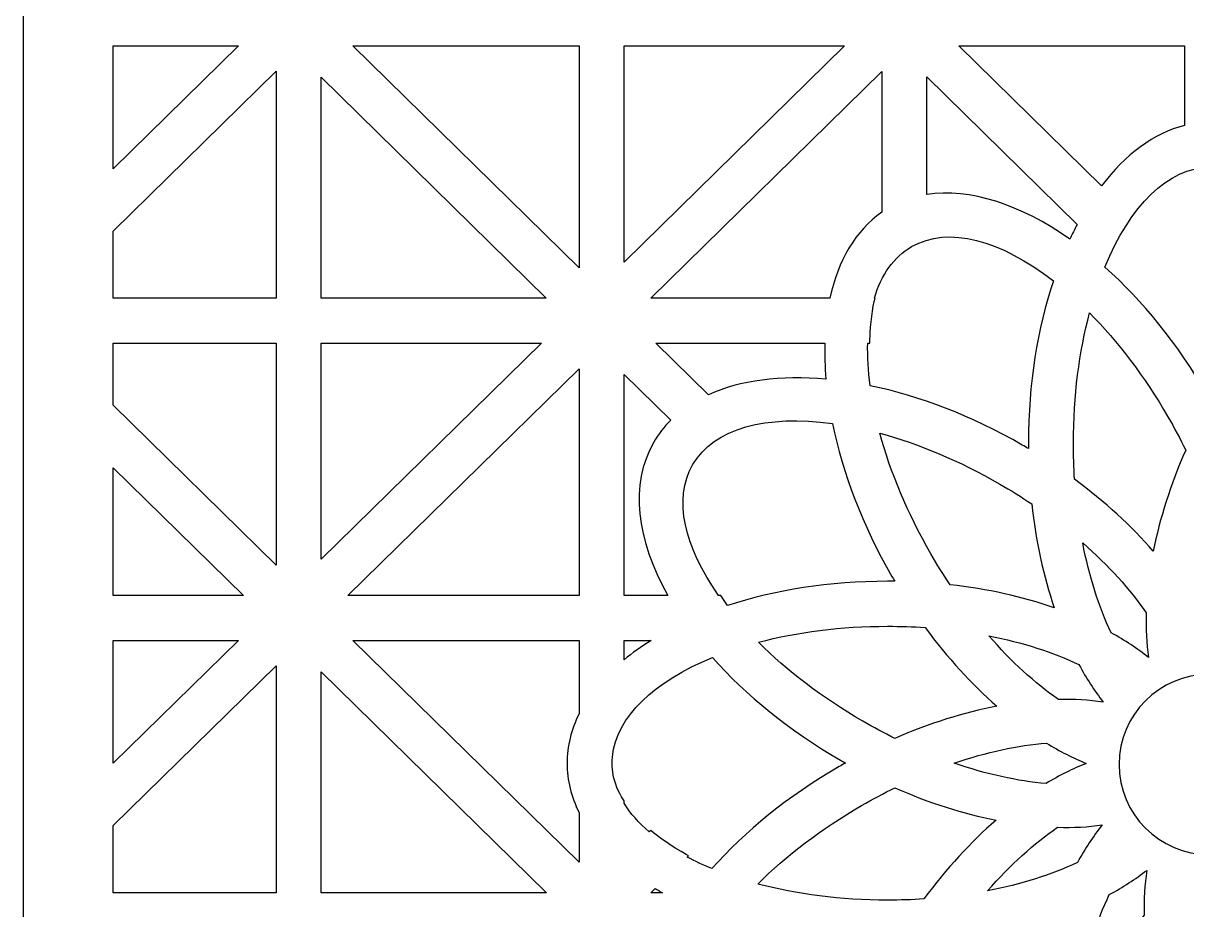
# Model space of a CAD drawing. Header units: centimetres. Extents: x -27 to -22.3, y -9 to 9.
# Drawn here: x -26.999 to -24.695, y -1.763 to -0.008 of the extents above; entities that cross this region are included whole.
import ezdxf

# ---------------------------------------------------------------- set-up
doc = ezdxf.new("R2010")
doc.units = ezdxf.units.CM
doc.header["$MEASUREMENT"] = 0
doc.layers.add('layer 1', color=7, linetype='Continuous')

msp = doc.modelspace()

# ---------------------------------------------------------------- linework, layer by layer
at = {"layer": 'layer 1', "color": 250, "lineweight": 30}
for points, knots in [([(-22.33552, 9.00076), (-22.33552, 9.00076), (-22.33552, 8.81208), (-22.33552, 8.81208), (-22.33552, 8.81208), (-22.33552, 8.81208), (-22.33552, 8.68847), (-22.33552, 8.68847), (-22.33552, 8.68847), (-22.33552, 8.68847), (-22.33552, 7.78426), (-22.33552, 7.78426), (-22.33552, 7.78426), (-22.33552, 7.78426), (-22.33552, 7.66065), (-22.33552, 7.66065), (-22.33552, 7.66065), (-22.33552, 7.66065), (-22.33552, 7.635), (-22.33552, 7.635), (-22.33552, 7.635), (-22.33552, 7.635), (-22.33552, 7.51139), (-22.33552, 7.51139), (-22.33552, 7.51139), (-22.33552, 7.51139), (-22.33552, 6.60718), (-22.33552, 6.60718), (-22.33552, 6.60718), (-22.33552, 6.60718), (-22.33552, 6.48357), (-22.33552, 6.48357), (-22.33552, 6.48357), (-22.33552, 6.48357), (-22.33552, 6.45792), (-22.33552, 6.45792), (-22.33552, 6.45792), (-22.33552, 6.45792), (-22.33552, 6.33431), (-22.33552, 6.33431), (-22.33552, 6.33431), (-22.33552, 6.33431), (-22.33552, 5.4301), (-22.33552, 5.4301), (-22.33552, 5.4301), (-22.33552, 5.4301), (-22.33552, 5.30649), (-22.33552, 5.30649), (-22.33552, 5.30649), (-22.33552, 5.30649), (-22.33552, 5.28084), (-22.33552, 5.28084), (-22.33552, 5.28084), (-22.33552, 5.28084), (-22.33552, 5.15723), (-22.33552, 5.15723), (-22.33552, 5.15723), (-22.33552, 5.15723), (-22.33552, 4.25302), (-22.33552, 4.25302), (-22.33552, 4.25302), (-22.33552, 4.25302), (-22.33552, 4.12941), (-22.33552, 4.12941), (-22.33552, 4.12941), (-22.33552, 4.12941), (-22.33552, 4.10376), (-22.33552, 4.10376), (-22.33552, 4.10376), (-22.33552, 4.10376), (-22.33552, 3.98015), (-22.33552, 3.98015), (-22.33552, 3.98015), (-22.33552, 3.98015), (-22.33552, 3.07594), (-22.33552, 3.07594), (-22.33552, 3.07594), (-22.33552, 3.07594), (-22.33552, 2.95233), (-22.33552, 2.95233), (-22.33552, 2.95233), (-22.33552, 2.95233), (-22.33552, 2.92668), (-22.33552, 2.92668), (-22.33552, 2.92668), (-22.33552, 2.92668), (-22.33552, 2.80307), (-22.33552, 2.80307), (-22.33552, 2.80307), (-22.33552, 2.80307), (-22.33552, 1.89886), (-22.33552, 1.89886), (-22.33552, 1.89886), (-22.33552, 1.89886), (-22.33552, 1.77525), (-22.33552, 1.77525), (-22.33552, 1.77525), (-22.33552, 1.77525), (-22.33552, 1.7496), (-22.33552, 1.7496), (-22.33552, 1.7496), (-22.33552, 1.7496), (-22.33552, 1.62599), (-22.33552, 1.62599), (-22.33552, 1.62599), (-22.33552, 1.62599), (-22.33552, 0.72178), (-22.33552, 0.72178), (-22.33552, 0.72178), (-22.33552, 0.72178), (-22.33552, 0.59817), (-22.33552, 0.59817), (-22.33552, 0.59817), (-22.33552, 0.59817), (-22.33552, 0.57252), (-22.33552, 0.57252), (-22.33552, 0.57252), (-22.33552, 0.57252), (-22.33552, 0.44891), (-22.33552, 0.44891), (-22.33552, 0.44891), (-22.33552, 0.44891), (-22.33552, -0.4553), (-22.33552, -0.4553), (-22.33552, -0.4553), (-22.33552, -0.4553), (-22.33552, -0.57891), (-22.33552, -0.57891), (-22.33552, -0.57891), (-22.33552, -0.57891), (-22.33552, -0.60456), (-22.33552, -0.60456), (-22.33552, -0.60456), (-22.33552, -0.60456), (-22.33552, -0.72817), (-22.33552, -0.72817), (-22.33552, -0.72817), (-22.33552, -0.72817), (-22.33552, -1.63238), (-22.33552, -1.63238), (-22.33552, -1.63238), (-22.33552, -1.63238), (-22.33552, -1.75599), (-22.33552, -1.75599), (-22.33552, -1.75599), (-22.33552, -1.75599), (-22.33552, -1.78164), (-22.33552, -1.78164), (-22.33552, -1.78164), (-22.33552, -1.78164), (-22.33552, -1.90525), (-22.33552, -1.90525), (-22.33552, -1.90525), (-22.33552, -1.90525), (-22.33552, -2.80946), (-22.33552, -2.80946), (-22.33552, -2.80946), (-22.33552, -2.80946), (-22.33552, -2.93307), (-22.33552, -2.93307), (-22.33552, -2.93307), (-22.33552, -2.93307), (-22.33552, -2.95872), (-22.33552, -2.95872), (-22.33552, -2.95872), (-22.33552, -2.95872), (-22.33552, -3.08233), (-22.33552, -3.08233), (-22.33552, -3.08233), (-22.33552, -3.08233), (-22.33552, -3.98654), (-22.33552, -3.98654), (-22.33552, -3.98654), (-22.33552, -3.98654), (-22.33552, -4.11015), (-22.33552, -4.11015), (-22.33552, -4.11015), (-22.33552, -4.11015), (-22.33552, -4.1358), (-22.33552, -4.1358), (-22.33552, -4.1358), (-22.33552, -4.1358), (-22.33552, -4.25941), (-22.33552, -4.25941), (-22.33552, -4.25941), (-22.33552, -4.25941), (-22.33552, -5.16362), (-22.33552, -5.16362), (-22.33552, -5.16362), (-22.33552, -5.16362), (-22.33552, -5.28723), (-22.33552, -5.28723), (-22.33552, -5.28723), (-22.33552, -5.28723), (-22.33552, -5.31288), (-22.33552, -5.31288), (-22.33552, -5.31288), (-22.33552, -5.31288), (-22.33552, -5.43649), (-22.33552, -5.43649), (-22.33552, -5.43649), (-22.33552, -5.43649), (-22.33552, -6.3407), (-22.33552, -6.3407), (-22.33552, -6.3407), (-22.33552, -6.3407), (-22.33552, -6.46431), (-22.33552, -6.46431), (-22.33552, -6.46431), (-22.33552, -6.46431), (-22.33552, -6.48996), (-22.33552, -6.48996), (-22.33552, -6.48996), (-22.33552, -6.48996), (-22.33552, -6.61357), (-22.33552, -6.61357), (-22.33552, -6.61357), (-22.33552, -6.61357), (-22.33552, -7.51778), (-22.33552, -7.51778), (-22.33552, -7.51778), (-22.33552, -7.51778), (-22.33552, -7.64139), (-22.33552, -7.64139), (-22.33552, -7.64139), (-22.33552, -7.64139), (-22.33552, -7.66704), (-22.33552, -7.66704), (-22.33552, -7.66704), (-22.33552, -7.66704), (-22.33552, -7.79065), (-22.33552, -7.79065), (-22.33552, -7.79065), (-22.33552, -7.79065), (-22.33552, -8.69486), (-22.33552, -8.69486), (-22.33552, -8.69486), (-22.33552, -8.69486), (-22.33552, -8.81847), (-22.33552, -8.81847), (-22.33552, -8.81847), (-22.33552, -8.81847), (-22.33552, -9.00022), (-22.33552, -9.00022), (-22.33552, -9.00022), (-22.33552, -9.00022), (-23.22426, -9.00022), (-23.22426, -9.00022), (-23.22426, -9.00022), (-23.22426, -9.00022), (-23.35029, -9.00022), (-23.35029, -9.00022), (-23.35029, -9.00022), (-23.35029, -9.00022), (-23.56871, -9.00022), (-23.56871, -9.00022), (-23.56871, -9.00022), (-23.56871, -9.00022), (-23.69473, -9.00022), (-23.69473, -9.00022), (-23.69473, -9.00022), (-23.69473, -9.00022), (-24.42433, -9.00022), (-24.42433, -9.00022), (-24.42433, -9.00022), (-24.42433, -9.00022), (-24.55035, -9.00022), (-24.55035, -9.00022), (-24.55035, -9.00022), (-24.55035, -9.00022), (-24.76877, -9.00022), (-24.76877, -9.00022), (-24.76877, -9.00022), (-24.76877, -9.00022), (-24.8948, -9.00022), (-24.8948, -9.00022), (-24.8948, -9.00022), (-24.8948, -9.00022), (-25.62439, -9.00022), (-25.62439, -9.00022), (-25.62439, -9.00022), (-25.62439, -9.00022), (-25.75042, -9.00022), (-25.75042, -9.00022), (-25.75042, -9.00022), (-25.75042, -9.00022), (-25.96884, -9.00022), (-25.96884, -9.00022), (-25.96884, -9.00022), (-25.96884, -9.00022), (-26.09487, -9.00022), (-26.09487, -9.00022), (-26.09487, -9.00022), (-26.09487, -9.00022), (-26.99914, -9.00022), (-26.99914, -9.00022), (-26.99914, -9.00022), (-26.99914, -9.00022), (-26.99914, -8.8337), (-26.99914, -8.8337), (-26.99914, -8.8337), (-26.99914, -8.8337), (-26.99914, -8.71009), (-26.99914, -8.71009), (-26.99914, -8.71009), (-26.99914, -8.71009), (-26.99914, -7.77541), (-26.99914, -7.77541), (-26.99914, -7.77541), (-26.99914, -7.77541), (-26.99914, -7.53301), (-26.99914, -7.53301), (-26.99914, -7.53301), (-26.99914, -7.53301), (-26.99914, -6.59833), (-26.99914, -6.59833), (-26.99914, -6.59833), (-26.99914, -6.59833), (-26.99914, -6.35593), (-26.99914, -6.35593), (-26.99914, -6.35593), (-26.99914, -6.35593), (-26.99914, -5.42125), (-26.99914, -5.42125), (-26.99914, -5.42125), (-26.99914, -5.42125), (-26.99914, -5.17885), (-26.99914, -5.17885), (-26.99914, -5.17885), (-26.99914, -5.17885), (-26.99914, -4.24417), (-26.99914, -4.24417), (-26.99914, -4.24417), (-26.99914, -4.24417), (-26.99914, -4.00177), (-26.99914, -4.00177), (-26.99914, -4.00177), (-26.99914, -4.00177), (-26.99914, -3.06709), (-26.99914, -3.06709), (-26.99914, -3.06709), (-26.99914, -3.06709), (-26.99914, -2.82469), (-26.99914, -2.82469), (-26.99914, -2.82469), (-26.99914, -2.82469), (-26.99914, -1.89001), (-26.99914, -1.89001), (-26.99914, -1.89001), (-26.99914, -1.89001), (-26.99914, -1.64761), (-26.99914, -1.64761), (-26.99914, -1.64761), (-26.99914, -1.64761), (-26.99914, -0.71293), (-26.99914, -0.71293), (-26.99914, -0.71293), (-26.99914, -0.71293), (-26.99914, -0.47053), (-26.99914, -0.47053), (-26.99914, -0.47053), (-26.99914, -0.47053), (-26.99914, 0.46415), (-26.99914, 0.46415), (-26.99914, 0.46415), (-26.99914, 0.46415), (-26.99914, 0.70655), (-26.99914, 0.70655), (-26.99914, 0.70655), (-26.99914, 0.70655), (-26.99914, 1.64123), (-26.99914, 1.64123), (-26.99914, 1.64123), (-26.99914, 1.64123), (-26.99914, 1.88363), (-26.99914, 1.88363), (-26.99914, 1.88363), (-26.99914, 1.88363), (-26.99914, 2.81831), (-26.99914, 2.81831), (-26.99914, 2.81831), (-26.99914, 2.81831), (-26.99914, 3.06071), (-26.99914, 3.06071), (-26.99914, 3.06071), (-26.99914, 3.06071), (-26.99914, 3.99539), (-26.99914, 3.99539), (-26.99914, 3.99539), (-26.99914, 3.99539), (-26.99914, 4.23779), (-26.99914, 4.23779), (-26.99914, 4.23779), (-26.99914, 4.23779), (-26.99914, 5.17247), (-26.99914, 5.17247), (-26.99914, 5.17247), (-26.99914, 5.17247), (-26.99914, 5.41487), (-26.99914, 5.41487), (-26.99914, 5.41487), (-26.99914, 5.41487), (-26.99914, 6.34955), (-26.99914, 6.34955), (-26.99914, 6.34955), (-26.99914, 6.34955), (-26.99914, 6.59195), (-26.99914, 6.59195), (-26.99914, 6.59195), (-26.99914, 6.59195), (-26.99914, 7.52663), (-26.99914, 7.52663), (-26.99914, 7.52663), (-26.99914, 7.52663), (-26.99914, 7.76903), (-26.99914, 7.76903), (-26.99914, 7.76903), (-26.99914, 7.76903), (-26.99914, 8.70371), (-26.99914, 8.70371), (-26.99914, 8.70371), (-26.99914, 8.70371), (-26.99914, 8.82732), (-26.99914, 8.82732), (-26.99914, 8.82732), (-26.99914, 8.82732), (-26.99914, 9.00076), (-26.99914, 9.00076), (-26.99914, 9.00076), (-26.99914, 9.00076), (-26.10193, 9.00076), (-26.10193, 9.00076), (-26.10193, 9.00076), (-26.10193, 9.00076), (-25.97591, 9.00076), (-25.97591, 9.00076), (-25.97591, 9.00076), (-25.97591, 9.00076), (-25.74335, 9.00076), (-25.74335, 9.00076), (-25.74335, 9.00076), (-25.74335, 9.00076), (-25.61733, 9.00076), (-25.61733, 9.00076), (-25.61733, 9.00076), (-25.61733, 9.00076), (-24.90187, 9.00076), (-24.90187, 9.00076), (-24.90187, 9.00076), (-24.90187, 9.00076), (-24.77584, 9.00076), (-24.77584, 9.00076), (-24.77584, 9.00076), (-24.77584, 9.00076), (-24.54329, 9.00076), (-24.54329, 9.00076), (-24.54329, 9.00076), (-24.54329, 9.00076), (-24.41726, 9.00076), (-24.41726, 9.00076), (-24.41726, 9.00076), (-24.41726, 9.00076), (-23.7018, 9.00076), (-23.7018, 9.00076), (-23.7018, 9.00076), (-23.7018, 9.00076), (-23.57578, 9.00076), (-23.57578, 9.00076), (-23.57578, 9.00076), (-23.57578, 9.00076), (-23.34322, 9.00076), (-23.34322, 9.00076), (-23.34322, 9.00076), (-23.34322, 9.00076), (-23.21719, 9.00076), (-23.21719, 9.00076), (-23.21719, 9.00076), (-23.21719, 9.00076), (-22.33552, 9.00076), (-22.33552, 9.00076)], [0, 0, 0, 0, 0.0082645, 0.0082645, 0.0082645, 0.0082645, 0.0165289, 0.0165289, 0.0165289, 0.0165289, 0.0247934, 0.0247934, 0.0247934, 0.0247934, 0.0330579, 0.0330579, 0.0330579, 0.0330579, 0.0413223, 0.0413223, 0.0413223, 0.0413223, 0.0495868, 0.0495868, 0.0495868, 0.0495868, 0.0578512, 0.0578512, 0.0578512, 0.0578512, 0.0661157, 0.0661157, 0.0661157, 0.0661157, 0.0743802, 0.0743802, 0.0743802, 0.0743802, 0.0826446, 0.0826446, 0.0826446, 0.0826446, 0.0909091, 0.0909091, 0.0909091, 0.0909091, 0.0991736, 0.0991736, 0.0991736, 0.0991736, 0.107438, 0.107438, 0.107438, 0.107438, 0.1157025, 0.1157025, 0.1157025, 0.1157025, 0.1239669, 0.1239669, 0.1239669, 0.1239669, 0.1322314, 0.1322314, 0.1322314, 0.1322314, 0.1404959, 0.1404959, 0.1404959, 0.1404959, 0.1487603, 0.1487603, 0.1487603, 0.1487603, 0.1570248, 0.1570248, 0.1570248, 0.1570248, 0.1652893, 0.1652893, 0.1652893, 0.1652893, 0.1735537, 0.1735537, 0.1735537, 0.1735537, 0.1818182, 0.1818182, 0.1818182, 0.1818182, 0.1900826, 0.1900826, 0.1900826, 0.1900826, 0.1983471, 0.1983471, 0.1983471, 0.1983471, 0.2066116, 0.2066116, 0.2066116, 0.2066116, 0.214876, 0.214876, 0.214876, 0.214876, 0.2231405, 0.2231405, 0.2231405, 0.2231405, 0.231405, 0.231405, 0.231405, 0.231405, 0.2396694, 0.2396694, 0.2396694, 0.2396694, 0.2479339, 0.2479339, 0.2479339, 0.2479339, 0.2561983, 0.2561983, 0.2561983, 0.2561983, 0.2644628, 0.2644628, 0.2644628, 0.2644628, 0.2727273, 0.2727273, 0.2727273, 0.2727273, 0.2809917, 0.2809917, 0.2809917, 0.2809917, 0.2892562, 0.2892562, 0.2892562, 0.2892562, 0.2975207, 0.2975207, 0.2975207, 0.2975207, 0.3057851, 0.3057851, 0.3057851, 0.3057851, 0.3140496, 0.3140496, 0.3140496, 0.3140496, 0.322314, 0.322314, 0.322314, 0.322314, 0.3305785, 0.3305785, 0.3305785, 0.3305785, 0.338843, 0.338843, 0.338843, 0.338843, 0.3471074, 0.3471074, 0.3471074, 0.3471074, 0.3553719, 0.3553719, 0.3553719, 0.3553719, 0.3636364, 0.3636364, 0.3636364, 0.3636364, 0.3719008, 0.3719008, 0.3719008, 0.3719008, 0.3801653, 0.3801653, 0.3801653, 0.3801653, 0.3884298, 0.3884298, 0.3884298, 0.3884298, 0.3966942, 0.3966942, 0.3966942, 0.3966942, 0.4049587, 0.4049587, 0.4049587, 0.4049587, 0.4132231, 0.4132231, 0.4132231, 0.4132231, 0.4214876, 0.4214876, 0.4214876, 0.4214876, 0.4297521, 0.4297521, 0.4297521, 0.4297521, 0.4380165, 0.4380165, 0.4380165, 0.4380165, 0.446281, 0.446281, 0.446281, 0.446281, 0.4545455, 0.4545455, 0.4545455, 0.4545455, 0.4628099, 0.4628099, 0.4628099, 0.4628099, 0.4710744, 0.4710744, 0.4710744, 0.4710744, 0.4793388, 0.4793388, 0.4793388, 0.4793388, 0.4876033, 0.4876033, 0.4876033, 0.4876033, 0.4958678, 0.4958678, 0.4958678, 0.4958678, 0.5041322, 0.5041322, 0.5041322, 0.5041322, 0.5123967, 0.5123967, 0.5123967, 0.5123967, 0.5206612, 0.5206612, 0.5206612, 0.5206612, 0.5289256, 0.5289256, 0.5289256, 0.5289256, 0.5371901, 0.5371901, 0.5371901, 0.5371901, 0.5454545, 0.5454545, 0.5454545, 0.5454545, 0.553719, 0.553719, 0.553719, 0.553719, 0.5619835, 0.5619835, 0.5619835, 0.5619835, 0.5702479, 0.5702479, 0.5702479, 0.5702479, 0.5785124, 0.5785124, 0.5785124, 0.5785124, 0.5867769, 0.5867769, 0.5867769, 0.5867769, 0.5950413, 0.5950413, 0.5950413, 0.5950413, 0.6033058, 0.6033058, 0.6033058, 0.6033058, 0.6115702, 0.6115702, 0.6115702, 0.6115702, 0.6198347, 0.6198347, 0.6198347, 0.6198347, 0.6280992, 0.6280992, 0.6280992, 0.6280992, 0.6363636, 0.6363636, 0.6363636, 0.6363636, 0.6446281, 0.6446281, 0.6446281, 0.6446281, 0.6528926, 0.6528926, 0.6528926, 0.6528926, 0.661157, 0.661157, 0.661157, 0.661157, 0.6694215, 0.6694215, 0.6694215, 0.6694215, 0.677686, 0.677686, 0.677686, 0.677686, 0.6859504, 0.6859504, 0.6859504, 0.6859504, 0.6942149, 0.6942149, 0.6942149, 0.6942149, 0.7024793, 0.7024793, 0.7024793, 0.7024793, 0.7107438, 0.7107438, 0.7107438, 0.7107438, 0.7190083, 0.7190083, 0.7190083, 0.7190083, 0.7272727, 0.7272727, 0.7272727, 0.7272727, 0.7355372, 0.7355372, 0.7355372, 0.7355372, 0.7438017, 0.7438017, 0.7438017, 0.7438017, 0.7520661, 0.7520661, 0.7520661, 0.7520661, 0.7603306, 0.7603306, 0.7603306, 0.7603306, 0.768595, 0.768595, 0.768595, 0.768595, 0.7768595, 0.7768595, 0.7768595, 0.7768595, 0.785124, 0.785124, 0.785124, 0.785124, 0.7933884, 0.7933884, 0.7933884, 0.7933884, 0.8016529, 0.8016529, 0.8016529, 0.8016529, 0.8099174, 0.8099174, 0.8099174, 0.8099174, 0.8181818, 0.8181818, 0.8181818, 0.8181818, 0.8264463, 0.8264463, 0.8264463, 0.8264463, 0.8347107, 0.8347107, 0.8347107, 0.8347107, 0.8429752, 0.8429752, 0.8429752, 0.8429752, 0.8512397, 0.8512397, 0.8512397, 0.8512397, 0.8595041, 0.8595041, 0.8595041, 0.8595041, 0.8677686, 0.8677686, 0.8677686, 0.8677686, 0.8760331, 0.8760331, 0.8760331, 0.8760331, 0.8842975, 0.8842975, 0.8842975, 0.8842975, 0.892562, 0.892562, 0.892562, 0.892562, 0.9008264, 0.9008264, 0.9008264, 0.9008264, 0.9090909, 0.9090909, 0.9090909, 0.9090909, 0.9173554, 0.9173554, 0.9173554, 0.9173554, 0.9256198, 0.9256198, 0.9256198, 0.9256198, 0.9338843, 0.9338843, 0.9338843, 0.9338843, 0.9421488, 0.9421488, 0.9421488, 0.9421488, 0.9504132, 0.9504132, 0.9504132, 0.9504132, 0.9586777, 0.9586777, 0.9586777, 0.9586777, 0.9669421, 0.9669421, 0.9669421, 0.9669421, 0.9752066, 0.9752066, 0.9752066, 0.9752066, 0.9834711, 0.9834711, 0.9834711, 0.9834711, 1, 1, 1, 1]), ([(-26.82091, -0.29572), (-26.82091, -0.29572), (-26.57274, -0.0523), (-26.57274, -0.0523), (-26.57274, -0.0523), (-26.57274, -0.0523), (-26.82091, -0.0523), (-26.82091, -0.0523), (-26.82091, -0.0523), (-26.82091, -0.0523), (-26.82091, -0.29572), (-26.82091, -0.29572)], [0, 0, 0, 0, 0.25, 0.25, 0.25, 0.25, 0.5, 0.5, 0.5, 0.5, 1, 1, 1, 1]), ([(-25.89849, -0.49181), (-25.89849, -0.49181), (-25.89849, -0.0523), (-25.89849, -0.0523), (-25.89849, -0.0523), (-25.89849, -0.0523), (-26.34658, -0.0523), (-26.34658, -0.0523), (-26.34658, -0.0523), (-26.34658, -0.0523), (-25.89849, -0.49181), (-25.89849, -0.49181)], [0, 0, 0, 0, 0.25, 0.25, 0.25, 0.25, 0.5, 0.5, 0.5, 0.5, 1, 1, 1, 1]), ([(-25.80938, -0.0523), (-25.80938, -0.0523), (-25.80938, -0.48064), (-25.80938, -0.48064), (-25.80938, -0.48064), (-25.80938, -0.48064), (-25.37267, -0.0523), (-25.37267, -0.0523), (-25.37267, -0.0523), (-25.37267, -0.0523), (-25.80938, -0.0523), (-25.80938, -0.0523)], [0, 0, 0, 0, 0.25, 0.25, 0.25, 0.25, 0.5, 0.5, 0.5, 0.5, 1, 1, 1, 1]), ([(-24.86368, -0.32972), (-24.81641, -0.26747), (-24.7602, -0.22518), (-24.69905, -0.20997), (-24.69905, -0.20997), (-24.69905, -0.20997), (-24.69905, -0.0523), (-24.69905, -0.0523), (-24.69905, -0.0523), (-24.69905, -0.0523), (-25.14652, -0.0523), (-25.14652, -0.0523), (-25.14652, -0.0523), (-25.14652, -0.0523), (-24.86368, -0.32972), (-24.86368, -0.32972)], [0, 0, 0, 0, 0.2, 0.2, 0.2, 0.2, 0.4, 0.4, 0.4, 0.4, 0.6, 0.6, 0.6, 0.6, 1, 1, 1, 1]), ([(-26.82091, -0.55186), (-26.82091, -0.55186), (-26.49821, -0.55186), (-26.49821, -0.55186), (-26.49821, -0.55186), (-26.49821, -0.55186), (-26.49821, -0.10281), (-26.49821, -0.10281), (-26.49821, -0.10281), (-26.49821, -0.10281), (-26.82091, -0.41933), (-26.82091, -0.41933), (-26.82091, -0.41933), (-26.82091, -0.41933), (-26.82091, -0.55186), (-26.82091, -0.55186)], [0, 0, 0, 0, 0.2, 0.2, 0.2, 0.2, 0.4, 0.4, 0.4, 0.4, 0.6, 0.6, 0.6, 0.6, 1, 1, 1, 1]), ([(-26.4091, -0.11459), (-26.4091, -0.11459), (-26.4091, -0.55186), (-26.4091, -0.55186), (-26.4091, -0.55186), (-26.4091, -0.55186), (-25.96329, -0.55186), (-25.96329, -0.55186), (-25.96329, -0.55186), (-25.96329, -0.55186), (-26.4091, -0.11459), (-26.4091, -0.11459)], [0, 0, 0, 0, 0.25, 0.25, 0.25, 0.25, 0.5, 0.5, 0.5, 0.5, 1, 1, 1, 1]), ([(-25.40146, -0.55186), (-25.3855, -0.47783), (-25.35129, -0.41838), (-25.29877, -0.382), (-25.29877, -0.382), (-25.29877, -0.382), (-25.29877, -0.10342), (-25.29877, -0.10342), (-25.29877, -0.10342), (-25.29877, -0.10342), (-25.75597, -0.55186), (-25.75597, -0.55186), (-25.75597, -0.55186), (-25.75597, -0.55186), (-25.40146, -0.55186), (-25.40146, -0.55186)], [0, 0, 0, 0, 0.2, 0.2, 0.2, 0.2, 0.4, 0.4, 0.4, 0.4, 0.6, 0.6, 0.6, 0.6, 1, 1, 1, 1]), ([(-25.20965, -0.34683), (-25.12444, -0.33361), (-25.02426, -0.36643), (-24.9264, -0.43514), (-24.9264, -0.43514), (-24.92174, -0.42517), (-24.9169, -0.41547), (-24.91191, -0.40602), (-24.91191, -0.40602), (-24.91191, -0.40602), (-25.20965, -0.11398), (-25.20965, -0.11398), (-25.20965, -0.11398), (-25.20965, -0.11398), (-25.20965, -0.34683), (-25.20965, -0.34683)], [0, 0, 0, 0, 0.2, 0.2, 0.2, 0.2, 0.4, 0.4, 0.4, 0.4, 0.6, 0.6, 0.6, 0.6, 1, 1, 1, 1]), ([(-24.85699, -0.49032), (-24.78314, -0.55605), (-24.71313, -0.64167), (-24.65488, -0.74256), (-24.65488, -0.74256), (-24.65252, -0.74665), (-24.6502, -0.75075), (-24.6479, -0.75485), (-24.6479, -0.75485), (-24.64604, -0.75155), (-24.64417, -0.74826), (-24.64227, -0.74497), (-24.64227, -0.74497), (-24.58371, -0.64354), (-24.51324, -0.55754), (-24.43895, -0.49166), (-24.43895, -0.49166), (-24.48868, -0.37023), (-24.56398, -0.29281), (-24.64825, -0.29281), (-24.64825, -0.29281), (-24.7322, -0.29281), (-24.80725, -0.36967), (-24.85699, -0.49032)], [0, 0, 0, 0, 0.1428571, 0.1428571, 0.1428571, 0.1428571, 0.2857143, 0.2857143, 0.2857143, 0.2857143, 0.4285714, 0.4285714, 0.4285714, 0.4285714, 0.5714286, 0.5714286, 0.5714286, 0.5714286, 0.7142857, 0.7142857, 0.7142857, 0.7142857, 1, 1, 1, 1]), ([(-25.32179, -0.72543), (-25.22497, -0.74544), (-25.12152, -0.78458), (-25.02064, -0.84282), (-25.02064, -0.84282), (-25.01654, -0.84518), (-25.01249, -0.84758), (-25.00845, -0.84998), (-25.00845, -0.84998), (-25.00848, -0.8462), (-25.00851, -0.84241), (-25.00851, -0.83861), (-25.00851, -0.83861), (-25.00851, -0.72148), (-24.99048, -0.61177), (-24.95908, -0.51757), (-24.95908, -0.51757), (-25.06287, -0.43728), (-25.16679, -0.40788), (-25.23977, -0.45001), (-25.23977, -0.45001), (-25.27533, -0.47054), (-25.29984, -0.50593), (-25.3136, -0.55186), (-25.3136, -0.55186), (-25.3136, -0.55186), (-25.31215, -0.55186), (-25.31215, -0.55186), (-25.31215, -0.55186), (-25.31215, -0.55186), (-25.3137, -0.55853), (-25.3137, -0.55853), (-25.3137, -0.55853), (-25.3137, -0.55853), (-25.31564, -0.56814), (-25.31564, -0.56814), (-25.31564, -0.56814), (-25.31564, -0.56814), (-25.31734, -0.57807), (-25.31734, -0.57807), (-25.31734, -0.57807), (-25.31734, -0.57807), (-25.3188, -0.58831), (-25.3188, -0.58831), (-25.3188, -0.58831), (-25.3188, -0.58831), (-25.32001, -0.59886), (-25.32001, -0.59886), (-25.32001, -0.59886), (-25.32001, -0.59886), (-25.32097, -0.6097), (-25.32097, -0.6097), (-25.32097, -0.6097), (-25.32097, -0.6097), (-25.32167, -0.62082), (-25.32167, -0.62082), (-25.32167, -0.62082), (-25.32167, -0.62082), (-25.32193, -0.62788), (-25.32193, -0.62788), (-25.32193, -0.62788), (-25.32193, -0.62788), (-25.32223, -0.63258), (-25.32223, -0.63258), (-25.32223, -0.63258), (-25.32223, -0.63258), (-25.32255, -0.64097), (-25.32255, -0.64097), (-25.32255, -0.64097), (-25.32255, -0.64097), (-25.32671, -0.64097), (-25.32671, -0.64097), (-25.32671, -0.64097), (-25.32739, -0.66751), (-25.32574, -0.6958), (-25.32179, -0.72543)], [0, 0, 0, 0, 0.05, 0.05, 0.05, 0.05, 0.1, 0.1, 0.1, 0.1, 0.15, 0.15, 0.15, 0.15, 0.2, 0.2, 0.2, 0.2, 0.25, 0.25, 0.25, 0.25, 0.3, 0.3, 0.3, 0.3, 0.35, 0.35, 0.35, 0.35, 0.4, 0.4, 0.4, 0.4, 0.45, 0.45, 0.45, 0.45, 0.5, 0.5, 0.5, 0.5, 0.55, 0.55, 0.55, 0.55, 0.6, 0.6, 0.6, 0.6, 0.65, 0.65, 0.65, 0.65, 0.7, 0.7, 0.7, 0.7, 0.75, 0.75, 0.75, 0.75, 0.8, 0.8, 0.8, 0.8, 0.85, 0.85, 0.85, 0.85, 0.9, 0.9, 0.9, 0.9, 1, 1, 1, 1]), ([(-24.91705, -0.91053), (-24.85689, -0.95487), (-24.80442, -1.00324), (-24.76109, -1.05323), (-24.76109, -1.05323), (-24.74831, -0.98859), (-24.72695, -0.92088), (-24.69701, -0.85286), (-24.69701, -0.85286), (-24.70776, -0.83095), (-24.71943, -0.80899), (-24.73205, -0.78712), (-24.73205, -0.78712), (-24.7783, -0.70702), (-24.83176, -0.63732), (-24.8874, -0.5813), (-24.8874, -0.5813), (-24.90781, -0.65796), (-24.91939, -0.74556), (-24.91939, -0.83861), (-24.91939, -0.83861), (-24.91939, -0.86299), (-24.91859, -0.887), (-24.91705, -0.91053)], [0, 0, 0, 0, 0.1428571, 0.1428571, 0.1428571, 0.1428571, 0.2857143, 0.2857143, 0.2857143, 0.2857143, 0.4285714, 0.4285714, 0.4285714, 0.4285714, 0.5714286, 0.5714286, 0.5714286, 0.5714286, 0.7142857, 0.7142857, 0.7142857, 0.7142857, 1, 1, 1, 1]), ([(-26.49821, -1.08065), (-26.49821, -1.08065), (-26.49821, -0.64097), (-26.49821, -0.64097), (-26.49821, -0.64097), (-26.49821, -0.64097), (-26.82091, -0.64097), (-26.82091, -0.64097), (-26.82091, -0.64097), (-26.82091, -0.64097), (-26.82091, -0.76413), (-26.82091, -0.76413), (-26.82091, -0.76413), (-26.82091, -0.76413), (-26.49821, -1.08065), (-26.49821, -1.08065)], [0, 0, 0, 0, 0.2, 0.2, 0.2, 0.2, 0.4, 0.4, 0.4, 0.4, 0.6, 0.6, 0.6, 0.6, 1, 1, 1, 1]), ([(-26.4091, -0.64097), (-26.4091, -0.64097), (-26.4091, -1.06887), (-26.4091, -1.06887), (-26.4091, -1.06887), (-26.4091, -1.06887), (-25.97285, -0.64097), (-25.97285, -0.64097), (-25.97285, -0.64097), (-25.97285, -0.64097), (-26.4091, -0.64097), (-26.4091, -0.64097)], [0, 0, 0, 0, 0.25, 0.25, 0.25, 0.25, 0.5, 0.5, 0.5, 0.5, 1, 1, 1, 1]), ([(-25.64229, -0.74311), (-25.57932, -0.71465), (-25.49889, -0.70441), (-25.40949, -0.71235), (-25.40949, -0.71235), (-25.41161, -0.68782), (-25.41235, -0.66397), (-25.41173, -0.64097), (-25.41173, -0.64097), (-25.41173, -0.64097), (-25.74641, -0.64097), (-25.74641, -0.64097), (-25.74641, -0.64097), (-25.74641, -0.64097), (-25.64229, -0.74311), (-25.64229, -0.74311)], [0, 0, 0, 0, 0.2, 0.2, 0.2, 0.2, 0.4, 0.4, 0.4, 0.4, 0.6, 0.6, 0.6, 0.6, 1, 1, 1, 1]), ([(-25.89849, -1.14054), (-25.89849, -1.14054), (-25.89849, -0.69166), (-25.89849, -0.69166), (-25.89849, -0.69166), (-25.89849, -0.69166), (-26.35614, -1.14054), (-26.35614, -1.14054), (-26.35614, -1.14054), (-26.35614, -1.14054), (-25.89849, -1.14054), (-25.89849, -1.14054)], [0, 0, 0, 0, 0.25, 0.25, 0.25, 0.25, 0.5, 0.5, 0.5, 0.5, 1, 1, 1, 1]), ([(-25.72287, -1.14054), (-25.78476, -1.03014), (-25.79883, -0.92087), (-25.75061, -0.83736), (-25.75061, -0.83736), (-25.7413, -0.82122), (-25.72998, -0.80663), (-25.71688, -0.79356), (-25.71688, -0.79356), (-25.71688, -0.79356), (-25.80938, -0.70283), (-25.80938, -0.70283), (-25.80938, -0.70283), (-25.80938, -0.70283), (-25.80938, -1.14054), (-25.80938, -1.14054), (-25.80938, -1.14054), (-25.80938, -1.14054), (-25.72287, -1.14054), (-25.72287, -1.14054)], [0, 0, 0, 0, 0.1666667, 0.1666667, 0.1666667, 0.1666667, 0.3333333, 0.3333333, 0.3333333, 0.3333333, 0.5, 0.5, 0.5, 0.5, 0.6666667, 0.6666667, 0.6666667, 0.6666667, 1, 1, 1, 1]), ([(-25.60414, -1.16058), (-25.51087, -1.13003), (-25.40267, -1.11253), (-25.28726, -1.11253), (-25.28726, -1.11253), (-25.28253, -1.11253), (-25.27782, -1.11257), (-25.27313, -1.11263), (-25.27313, -1.11263), (-25.27505, -1.10938), (-25.27696, -1.1061), (-25.27886, -1.10282), (-25.27886, -1.10282), (-25.33742, -1.00138), (-25.37667, -0.89736), (-25.39657, -0.80008), (-25.39657, -0.80008), (-25.5266, -0.78244), (-25.6313, -0.80893), (-25.67344, -0.88191), (-25.67344, -0.88191), (-25.71258, -0.94972), (-25.68996, -1.04424), (-25.62216, -1.14054), (-25.62216, -1.14054), (-25.62216, -1.14054), (-25.61783, -1.14054), (-25.61783, -1.14054), (-25.61783, -1.14054), (-25.61783, -1.14054), (-25.60414, -1.16058), (-25.60414, -1.16058)], [0, 0, 0, 0, 0.1111111, 0.1111111, 0.1111111, 0.1111111, 0.2222222, 0.2222222, 0.2222222, 0.2222222, 0.3333333, 0.3333333, 0.3333333, 0.3333333, 0.4444444, 0.4444444, 0.4444444, 0.4444444, 0.5555556, 0.5555556, 0.5555556, 0.5555556, 0.6666667, 0.6666667, 0.6666667, 0.6666667, 0.7777778, 0.7777778, 0.7777778, 0.7777778, 1, 1, 1, 1]), ([(-25.1637, -1.11937), (-25.08943, -1.12769), (-25.0198, -1.14334), (-24.95728, -1.16497), (-24.95728, -1.16497), (-24.97854, -1.10261), (-24.99389, -1.03329), (-25.00197, -0.95941), (-25.00197, -0.95941), (-25.02223, -0.94581), (-25.04332, -0.93263), (-25.06519, -0.92), (-25.06519, -0.92), (-25.14528, -0.87376), (-25.22644, -0.84012), (-25.30264, -0.81943), (-25.30264, -0.81943), (-25.28198, -0.89602), (-25.24821, -0.97768), (-25.20169, -1.05826), (-25.20169, -1.05826), (-25.1895, -1.07937), (-25.1768, -1.09976), (-25.1637, -1.11937)], [0, 0, 0, 0, 0.1428571, 0.1428571, 0.1428571, 0.1428571, 0.2857143, 0.2857143, 0.2857143, 0.2857143, 0.4285714, 0.4285714, 0.4285714, 0.4285714, 0.5714286, 0.5714286, 0.5714286, 0.5714286, 0.7142857, 0.7142857, 0.7142857, 0.7142857, 1, 1, 1, 1]), ([(-26.82091, -1.14054), (-26.82091, -1.14054), (-26.56319, -1.14054), (-26.56319, -1.14054), (-26.56319, -1.14054), (-26.56319, -1.14054), (-26.82091, -0.88775), (-26.82091, -0.88775), (-26.82091, -0.88775), (-26.82091, -0.88775), (-26.82091, -1.14054), (-26.82091, -1.14054)], [0, 0, 0, 0, 0.25, 0.25, 0.25, 0.25, 0.5, 0.5, 0.5, 0.5, 1, 1, 1, 1]), ([(-24.8448, -1.21447), (-24.81758, -1.22949), (-24.79269, -1.24587), (-24.77054, -1.26344), (-24.77054, -1.26344), (-24.77439, -1.2356), (-24.77591, -1.20606), (-24.77512, -1.17521), (-24.77512, -1.17521), (-24.80702, -1.12861), (-24.84959, -1.08147), (-24.90097, -1.03663), (-24.90097, -1.03663), (-24.88807, -1.10326), (-24.86885, -1.16353), (-24.8448, -1.21447)], [0, 0, 0, 0, 0.2, 0.2, 0.2, 0.2, 0.4, 0.4, 0.4, 0.4, 0.6, 0.6, 0.6, 0.6, 1, 1, 1, 1]), ([(-25.27287, -1.42356), (-25.2044, -1.39363), (-25.13627, -1.37237), (-25.07132, -1.35984), (-25.07132, -1.35984), (-25.12091, -1.31646), (-25.16886, -1.26411), (-25.2128, -1.20417), (-25.2128, -1.20417), (-25.23715, -1.20252), (-25.262, -1.20164), (-25.28726, -1.20164), (-25.28726, -1.20164), (-25.37974, -1.20164), (-25.46684, -1.21309), (-25.54318, -1.23327), (-25.54318, -1.23327), (-25.48698, -1.28928), (-25.41691, -1.34311), (-25.33633, -1.38963), (-25.33633, -1.38963), (-25.31522, -1.40182), (-25.29403, -1.41313), (-25.27287, -1.42356)], [0, 0, 0, 0, 0.1428571, 0.1428571, 0.1428571, 0.1428571, 0.2857143, 0.2857143, 0.2857143, 0.2857143, 0.4285714, 0.4285714, 0.4285714, 0.4285714, 0.5714286, 0.5714286, 0.5714286, 0.5714286, 0.7142857, 0.7142857, 0.7142857, 0.7142857, 1, 1, 1, 1]), ([(-24.94916, -1.34647), (-24.91807, -1.34587), (-24.88833, -1.34761), (-24.86036, -1.35175), (-24.86036, -1.35175), (-24.87761, -1.32957), (-24.8937, -1.30474), (-24.90844, -1.27762), (-24.90844, -1.27762), (-24.95937, -1.25323), (-25.0198, -1.23368), (-25.08672, -1.22054), (-25.08672, -1.22054), (-25.04224, -1.27179), (-24.99546, -1.31438), (-24.94916, -1.34647)], [0, 0, 0, 0, 0.2, 0.2, 0.2, 0.2, 0.4, 0.4, 0.4, 0.4, 0.6, 0.6, 0.6, 0.6, 1, 1, 1, 1]), ([(-26.82091, -1.4728), (-26.82091, -1.4728), (-26.57302, -1.22965), (-26.57302, -1.22965), (-26.57302, -1.22965), (-26.57302, -1.22965), (-26.82091, -1.22965), (-26.82091, -1.22965), (-26.82091, -1.22965), (-26.82091, -1.22965), (-26.82091, -1.4728), (-26.82091, -1.4728)], [0, 0, 0, 0, 0.25, 0.25, 0.25, 0.25, 0.5, 0.5, 0.5, 0.5, 1, 1, 1, 1]), ([(-25.89849, -1.57053), (-25.91391, -1.53945), (-25.92217, -1.50667), (-25.92217, -1.47279), (-25.92217, -1.47279), (-25.92217, -1.43891), (-25.91391, -1.40612), (-25.89849, -1.37504), (-25.89849, -1.37504), (-25.89849, -1.37504), (-25.89849, -1.22965), (-25.89849, -1.22965), (-25.89849, -1.22965), (-25.89849, -1.22965), (-26.34631, -1.22965), (-26.34631, -1.22965), (-26.34631, -1.22965), (-26.34631, -1.22965), (-25.89849, -1.66889), (-25.89849, -1.66889), (-25.89849, -1.66889), (-25.89849, -1.66889), (-25.89849, -1.57053), (-25.89849, -1.57053)], [0, 0, 0, 0, 0.1428571, 0.1428571, 0.1428571, 0.1428571, 0.2857143, 0.2857143, 0.2857143, 0.2857143, 0.4285714, 0.4285714, 0.4285714, 0.4285714, 0.5714286, 0.5714286, 0.5714286, 0.5714286, 0.7142857, 0.7142857, 0.7142857, 0.7142857, 1, 1, 1, 1]), ([(-25.80938, -1.26781), (-25.79299, -1.2544), (-25.77504, -1.24165), (-25.75568, -1.22965), (-25.75568, -1.22965), (-25.75568, -1.22965), (-25.80938, -1.22965), (-25.80938, -1.22965), (-25.80938, -1.22965), (-25.80938, -1.22965), (-25.80938, -1.26781), (-25.80938, -1.26781)], [0, 0, 0, 0, 0.25, 0.25, 0.25, 0.25, 0.5, 0.5, 0.5, 0.5, 1, 1, 1, 1]), ([(-25.63555, -1.68153), (-25.56981, -1.60768), (-25.48419, -1.53766), (-25.3833, -1.47941), (-25.3833, -1.47941), (-25.37921, -1.47705), (-25.37511, -1.47474), (-25.37101, -1.47244), (-25.37101, -1.47244), (-25.37431, -1.47058), (-25.3776, -1.4687), (-25.38089, -1.4668), (-25.38089, -1.4668), (-25.48233, -1.40824), (-25.56832, -1.33778), (-25.6342, -1.26348), (-25.6342, -1.26348), (-25.74939, -1.31066), (-25.82498, -1.38085), (-25.83244, -1.45987), (-25.83244, -1.45987), (-25.83244, -1.45987), (-25.83246, -1.46103), (-25.83246, -1.46103), (-25.83246, -1.46103), (-25.83246, -1.46103), (-25.83246, -1.46127), (-25.83246, -1.46127), (-25.83246, -1.46127), (-25.83246, -1.46127), (-25.83288, -1.46678), (-25.83288, -1.46678), (-25.83288, -1.46678), (-25.83288, -1.46678), (-25.83303, -1.47279), (-25.83303, -1.47279), (-25.83303, -1.47279), (-25.83303, -1.47279), (-25.83288, -1.47877), (-25.83288, -1.47877), (-25.83288, -1.47877), (-25.83288, -1.47877), (-25.83243, -1.48472), (-25.83243, -1.48472), (-25.83243, -1.48472), (-25.83243, -1.48472), (-25.83168, -1.49064), (-25.83168, -1.49064), (-25.83168, -1.49064), (-25.83168, -1.49064), (-25.83064, -1.49656), (-25.83064, -1.49656), (-25.83064, -1.49656), (-25.83064, -1.49656), (-25.82929, -1.5025), (-25.82929, -1.5025), (-25.82929, -1.5025), (-25.82929, -1.5025), (-25.82763, -1.50848), (-25.82763, -1.50848), (-25.82763, -1.50848), (-25.82763, -1.50848), (-25.82564, -1.51451), (-25.82564, -1.51451), (-25.82564, -1.51451), (-25.82564, -1.51451), (-25.82332, -1.52059), (-25.82332, -1.52059), (-25.82332, -1.52059), (-25.82332, -1.52059), (-25.82066, -1.52673), (-25.82066, -1.52673), (-25.82066, -1.52673), (-25.82066, -1.52673), (-25.81764, -1.53294), (-25.81764, -1.53294), (-25.81764, -1.53294), (-25.81764, -1.53294), (-25.81425, -1.53922), (-25.81425, -1.53922), (-25.81425, -1.53922), (-25.81425, -1.53922), (-25.81049, -1.54555), (-25.81049, -1.54555), (-25.81049, -1.54555), (-25.81049, -1.54555), (-25.80938, -1.54727), (-25.80938, -1.54727), (-25.80938, -1.54727), (-25.80938, -1.54727), (-25.80938, -1.552), (-25.80938, -1.552), (-25.80938, -1.552), (-25.79709, -1.57201), (-25.78025, -1.59103), (-25.75949, -1.60878), (-25.75949, -1.60878), (-25.75949, -1.60878), (-25.75648, -1.60583), (-25.75648, -1.60583), (-25.75648, -1.60583), (-25.75648, -1.60583), (-25.75104, -1.61035), (-25.75104, -1.61035), (-25.75104, -1.61035), (-25.75104, -1.61035), (-25.7429, -1.61674), (-25.7429, -1.61674), (-25.7429, -1.61674), (-25.7429, -1.61674), (-25.73437, -1.62306), (-25.73437, -1.62306), (-25.73437, -1.62306), (-25.73437, -1.62306), (-25.72546, -1.62931), (-25.72546, -1.62931), (-25.72546, -1.62931), (-25.72546, -1.62931), (-25.71617, -1.63548), (-25.71617, -1.63548), (-25.71617, -1.63548), (-25.71617, -1.63548), (-25.70652, -1.64156), (-25.70652, -1.64156), (-25.70652, -1.64156), (-25.70652, -1.64156), (-25.6965, -1.64753), (-25.6965, -1.64753), (-25.6965, -1.64753), (-25.6965, -1.64753), (-25.68613, -1.65339), (-25.68613, -1.65339), (-25.68613, -1.65339), (-25.68613, -1.65339), (-25.68148, -1.65588), (-25.68148, -1.65588), (-25.68148, -1.65588), (-25.68148, -1.65588), (-25.6844, -1.65874), (-25.6844, -1.65874), (-25.6844, -1.65874), (-25.66907, -1.66682), (-25.65276, -1.67443), (-25.63555, -1.68153)], [0, 0, 0, 0, 0.027027, 0.027027, 0.027027, 0.027027, 0.0540541, 0.0540541, 0.0540541, 0.0540541, 0.0810811, 0.0810811, 0.0810811, 0.0810811, 0.1081081, 0.1081081, 0.1081081, 0.1081081, 0.1351351, 0.1351351, 0.1351351, 0.1351351, 0.1621622, 0.1621622, 0.1621622, 0.1621622, 0.1891892, 0.1891892, 0.1891892, 0.1891892, 0.2162162, 0.2162162, 0.2162162, 0.2162162, 0.2432432, 0.2432432, 0.2432432, 0.2432432, 0.2702703, 0.2702703, 0.2702703, 0.2702703, 0.2972973, 0.2972973, 0.2972973, 0.2972973, 0.3243243, 0.3243243, 0.3243243, 0.3243243, 0.3513514, 0.3513514, 0.3513514, 0.3513514, 0.3783784, 0.3783784, 0.3783784, 0.3783784, 0.4054054, 0.4054054, 0.4054054, 0.4054054, 0.4324324, 0.4324324, 0.4324324, 0.4324324, 0.4594595, 0.4594595, 0.4594595, 0.4594595, 0.4864865, 0.4864865, 0.4864865, 0.4864865, 0.5135135, 0.5135135, 0.5135135, 0.5135135, 0.5405405, 0.5405405, 0.5405405, 0.5405405, 0.5675676, 0.5675676, 0.5675676, 0.5675676, 0.5945946, 0.5945946, 0.5945946, 0.5945946, 0.6216216, 0.6216216, 0.6216216, 0.6216216, 0.6486486, 0.6486486, 0.6486486, 0.6486486, 0.6756757, 0.6756757, 0.6756757, 0.6756757, 0.7027027, 0.7027027, 0.7027027, 0.7027027, 0.7297297, 0.7297297, 0.7297297, 0.7297297, 0.7567568, 0.7567568, 0.7567568, 0.7567568, 0.7837838, 0.7837838, 0.7837838, 0.7837838, 0.8108108, 0.8108108, 0.8108108, 0.8108108, 0.8378378, 0.8378378, 0.8378378, 0.8378378, 0.8648649, 0.8648649, 0.8648649, 0.8648649, 0.8918919, 0.8918919, 0.8918919, 0.8918919, 0.9189189, 0.9189189, 0.9189189, 0.9189189, 0.9459459, 0.9459459, 0.9459459, 0.9459459, 1, 1, 1, 1]), ([(-26.82091, -1.72921), (-26.82091, -1.72921), (-26.49821, -1.72921), (-26.49821, -1.72921), (-26.49821, -1.72921), (-26.49821, -1.72921), (-26.49821, -1.27989), (-26.49821, -1.27989), (-26.49821, -1.27989), (-26.49821, -1.27989), (-26.82091, -1.59641), (-26.82091, -1.59641), (-26.82091, -1.59641), (-26.82091, -1.59641), (-26.82091, -1.72921), (-26.82091, -1.72921)], [0, 0, 0, 0, 0.2, 0.2, 0.2, 0.2, 0.4, 0.4, 0.4, 0.4, 0.6, 0.6, 0.6, 0.6, 1, 1, 1, 1]), ([(-26.4091, -1.29167), (-26.4091, -1.29167), (-26.4091, -1.72921), (-26.4091, -1.72921), (-26.4091, -1.72921), (-26.4091, -1.72921), (-25.96302, -1.72921), (-25.96302, -1.72921), (-25.96302, -1.72921), (-25.96302, -1.72921), (-26.4091, -1.29167), (-26.4091, -1.29167)], [0, 0, 0, 0, 0.25, 0.25, 0.25, 0.25, 0.5, 0.5, 0.5, 0.5, 1, 1, 1, 1]), ([(-24.47233, -1.4752), (-24.47233, -1.57367), (-24.55219, -1.65353), (-24.65066, -1.65353), (-24.65066, -1.65353), (-24.74914, -1.65353), (-24.829, -1.57367), (-24.829, -1.4752), (-24.829, -1.4752), (-24.829, -1.37673), (-24.74914, -1.29687), (-24.65066, -1.29687), (-24.65066, -1.29687), (-24.55219, -1.29687), (-24.47233, -1.37673), (-24.47233, -1.4752)], [0, 0, 0, 0, 0.2, 0.2, 0.2, 0.2, 0.4, 0.4, 0.4, 0.4, 0.6, 0.6, 0.6, 0.6, 1, 1, 1, 1]), ([(-24.97353, -1.51296), (-24.94691, -1.49689), (-24.92028, -1.48354), (-24.89399, -1.47314), (-24.89399, -1.47314), (-24.92002, -1.46255), (-24.94637, -1.4491), (-24.97269, -1.43298), (-24.97269, -1.43298), (-25.029, -1.43732), (-25.0911, -1.45061), (-25.15563, -1.47269), (-25.15563, -1.47269), (-25.09148, -1.49483), (-25.02967, -1.50832), (-24.97353, -1.51296)], [0, 0, 0, 0, 0.2, 0.2, 0.2, 0.2, 0.4, 0.4, 0.4, 0.4, 0.6, 0.6, 0.6, 0.6, 1, 1, 1, 1]), ([(-25.21533, -1.74158), (-25.171, -1.68142), (-25.12263, -1.62895), (-25.07264, -1.58562), (-25.07264, -1.58562), (-25.13727, -1.57285), (-25.20498, -1.55149), (-25.27301, -1.52155), (-25.27301, -1.52155), (-25.29492, -1.53229), (-25.31687, -1.54396), (-25.33875, -1.55659), (-25.33875, -1.55659), (-25.41884, -1.60283), (-25.48855, -1.65629), (-25.54457, -1.71194), (-25.54457, -1.71194), (-25.4679, -1.73234), (-25.3803, -1.74393), (-25.28726, -1.74393), (-25.28726, -1.74393), (-25.26287, -1.74393), (-25.23887, -1.74312), (-25.21533, -1.74158)], [0, 0, 0, 0, 0.1428571, 0.1428571, 0.1428571, 0.1428571, 0.2857143, 0.2857143, 0.2857143, 0.2857143, 0.4285714, 0.4285714, 0.4285714, 0.4285714, 0.5714286, 0.5714286, 0.5714286, 0.5714286, 0.7142857, 0.7142857, 0.7142857, 0.7142857, 1, 1, 1, 1]), ([(-24.91139, -1.66934), (-24.89637, -1.64211), (-24.87999, -1.61723), (-24.86242, -1.59508), (-24.86242, -1.59508), (-24.89026, -1.59892), (-24.9198, -1.60045), (-24.95066, -1.59965), (-24.95066, -1.59965), (-24.99725, -1.63156), (-25.04439, -1.67412), (-25.08923, -1.72551), (-25.08923, -1.72551), (-25.0226, -1.71261), (-24.96233, -1.69339), (-24.91139, -1.66934)], [0, 0, 0, 0, 0.2, 0.2, 0.2, 0.2, 0.4, 0.4, 0.4, 0.4, 0.6, 0.6, 0.6, 0.6, 1, 1, 1, 1]), ([(-24.77939, -1.7737), (-24.78, -1.74261), (-24.77825, -1.71287), (-24.77411, -1.6849), (-24.77411, -1.6849), (-24.7963, -1.70215), (-24.82112, -1.71824), (-24.84824, -1.73298), (-24.84824, -1.73298), (-24.87264, -1.7839), (-24.89218, -1.84433), (-24.90532, -1.91126), (-24.90532, -1.91126), (-24.85407, -1.86677), (-24.81148, -1.81999), (-24.77939, -1.7737)], [0, 0, 0, 0, 0.2, 0.2, 0.2, 0.2, 0.4, 0.4, 0.4, 0.4, 0.6, 0.6, 0.6, 0.6, 1, 1, 1, 1]), ([(-25.73314, -1.72921), (-25.73806, -1.72645), (-25.74291, -1.72366), (-25.74768, -1.72081), (-25.74768, -1.72081), (-25.74768, -1.72081), (-25.75624, -1.72921), (-25.75624, -1.72921), (-25.75624, -1.72921), (-25.75624, -1.72921), (-25.73314, -1.72921), (-25.73314, -1.72921)], [0, 0, 0, 0, 0.25, 0.25, 0.25, 0.25, 0.5, 0.5, 0.5, 0.5, 1, 1, 1, 1])]:
    msp.add_open_spline(points, degree=3, knots=knots, dxfattribs=at)

doc.saveas('drawing.dxf')
